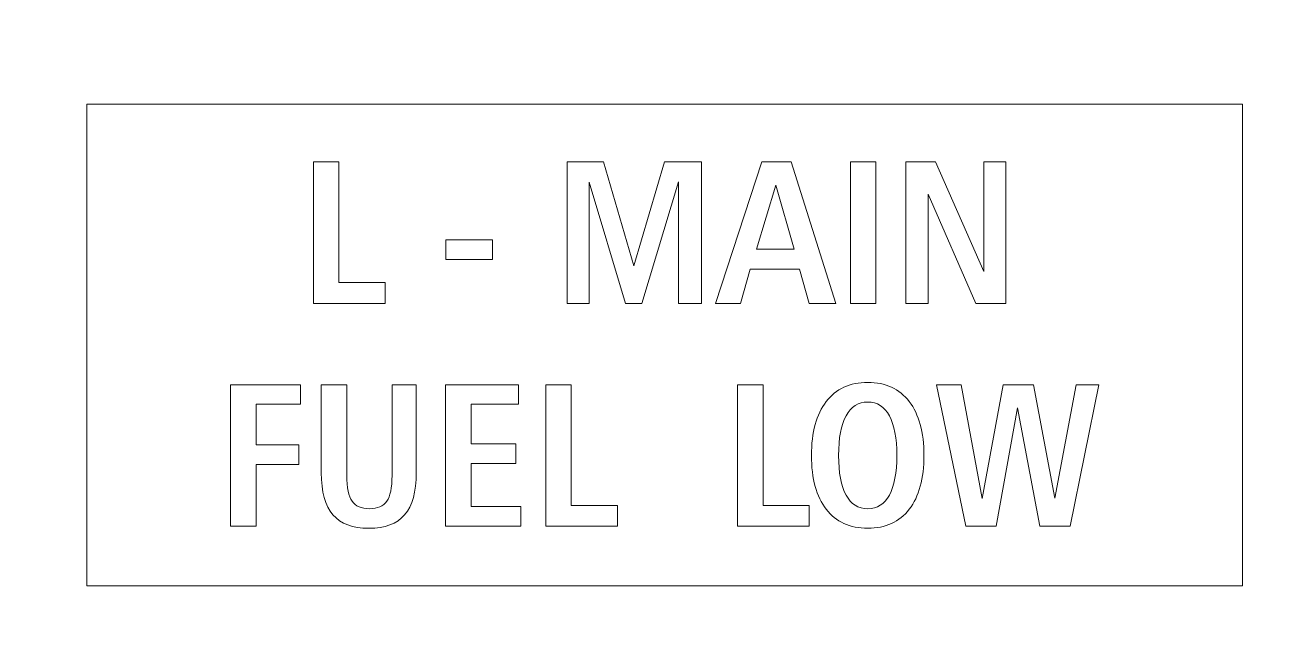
# Model space of a CAD drawing. Header units: millimetres. Extents: x -170 to 781, y -239 to -77.
# Drawn here: x 527.39 to 553.67, y -195.35 to -182.52 of the extents above; entities that cross this region are included whole.
import ezdxf

# ---------------------------------------------------------------- set-up
doc = ezdxf.new("R2010")
doc.units = ezdxf.units.MM
doc.header["$MEASUREMENT"] = 0
for name, color, linetype in [('Cut', 7, 'Continuous'), ('Engrave', 7, 'Continuous'), ('Mask', 7, 'Continuous')]:
    doc.layers.add(name, color=color, linetype=linetype)

msp = doc.modelspace()

# ---------------------------------------------------------------- linework, layer by layer
at = {"layer": 'Cut', "color": 250, "lineweight": 9}
msp.add_open_spline([(625.8935, -133.0419), (625.8935, -133.0419), (625.8935, -185.2646), (625.8935, -185.2646), (625.8935, -185.2646), (625.8935, -185.2654), (625.8935, -185.2661), (625.8935, -185.2669), (625.8935, -185.2669), (625.8935, -185.2669), (625.8935, -189.7544), (625.8935, -189.7544), (625.8935, -189.7544), (625.8935, -189.7544), (625.8935, -204.7521), (625.8935, -204.7521), (625.8935, -204.7521), (625.8935, -204.7529), (625.8935, -204.7536), (625.8935, -204.7544), (625.8935, -204.7544), (625.8935, -204.7544), (625.8935, -211.5419), (625.8935, -211.5419), (625.8935, -211.5419), (625.8935, -211.5419), (625.8935, -218.3294), (625.8935, -218.3294), (625.8935, -218.3294), (625.8933, -218.7274), (625.7349, -219.1091), (625.4532, -219.3904), (625.4532, -219.3904), (625.1716, -219.6717), (624.7916, -219.8296), (624.3935, -219.8294), (624.3935, -219.8294), (624.3935, -219.8294), (621.931, -219.8294), (621.931, -219.8294), (621.931, -219.8294), (619.7874, -219.8294), (617.8067, -220.973), (616.7349, -222.8294), (616.7349, -222.8294), (615.6631, -224.6858), (615.6631, -226.973), (616.7349, -228.8294), (616.7349, -228.8294), (617.8067, -230.6858), (619.7874, -231.8294), (621.931, -231.8294), (621.931, -231.8294), (621.931, -231.8294), (624.3935, -231.8294), (624.3935, -231.8294), (624.3935, -231.8294), (624.7916, -231.8296), (625.1733, -231.988), (625.4546, -232.2697), (625.4546, -232.2697), (625.7359, -232.5513), (625.8938, -232.9313), (625.8935, -233.3294), (625.8935, -233.3294), (625.8935, -233.3294), (625.8935, -237.8169), (625.8935, -237.8169), (625.8935, -237.8169), (625.8933, -238.2149), (625.7349, -238.5966), (625.4532, -238.8779), (625.4532, -238.8779), (625.1716, -239.1592), (624.7916, -239.3171), (624.3935, -239.3169), (624.3935, -239.3169), (624.3935, -239.3169), (482.9435, -239.3169), (482.9435, -239.3169), (482.9435, -239.3169), (482.5455, -239.3166), (482.1638, -239.1582), (481.8825, -238.8766), (481.8825, -238.8766), (481.6012, -238.5949), (481.4433, -238.2149), (481.4435, -237.8169), (481.4435, -237.8169), (481.4435, -237.8169), (481.4435, -233.3294), (481.4435, -233.3294), (481.4435, -233.3294), (481.4438, -232.9313), (481.6022, -232.5496), (481.8838, -232.2683), (481.8838, -232.2683), (482.1655, -231.987), (482.5455, -231.8291), (482.9435, -231.8294), (482.9435, -231.8294), (482.9435, -231.8294), (485.406, -231.8294), (485.406, -231.8294), (485.406, -231.8294), (487.5496, -231.8294), (489.5304, -230.6858), (490.6022, -228.8294), (490.6022, -228.8294), (491.674, -226.973), (491.674, -224.6858), (490.6022, -222.8294), (490.6022, -222.8294), (489.5304, -220.973), (487.5496, -219.8294), (485.406, -219.8294), (485.406, -219.8294), (485.406, -219.8294), (482.9435, -219.8294), (482.9435, -219.8294), (482.9435, -219.8294), (482.5455, -219.8291), (482.1638, -219.6707), (481.8825, -219.3891), (481.8825, -219.3891), (481.6012, -219.1074), (481.4433, -218.7274), (481.4435, -218.3294), (481.4435, -218.3294), (481.4435, -218.3294), (481.4435, -211.5419), (481.4435, -211.5419), (481.4435, -211.5419), (481.4435, -211.5419), (481.4435, -204.7544), (481.4435, -204.7544), (481.4435, -204.7544), (481.4435, -204.7544), (481.4435, -189.7559), (481.4435, -189.7559), (481.4435, -189.7559), (481.4435, -189.7554), (481.4435, -189.7549), (481.4435, -189.7544), (481.4435, -189.7544), (481.4435, -189.7544), (481.4435, -185.2669), (481.4435, -185.2669), (481.4435, -185.2669), (481.4435, -185.2669), (481.4435, -133.0434), (481.4435, -133.0434), (481.4435, -133.0434), (481.4435, -133.0429), (481.4435, -133.0424), (481.4435, -133.0419), (481.4435, -133.0419), (481.4435, -133.0419), (481.4435, -128.5544), (481.4435, -128.5544), (481.4435, -128.5544), (481.4435, -128.5544), (481.4435, -113.5559), (481.4435, -113.5559), (481.4435, -113.5559), (481.4435, -113.5554), (481.4435, -113.5549), (481.4435, -113.5544), (481.4435, -113.5544), (481.4435, -113.5544), (481.4435, -106.7669), (481.4435, -106.7669), (481.4435, -106.7669), (481.4435, -106.7669), (481.4435, -99.9794), (481.4435, -99.9794), (481.4435, -99.9794), (481.4438, -99.5813), (481.6022, -99.1996), (481.8838, -98.9183), (481.8838, -98.9183), (482.1655, -98.637), (482.5455, -98.4791), (482.9435, -98.4794), (482.9435, -98.4794), (482.9435, -98.4794), (485.406, -98.4794), (485.406, -98.4794), (485.406, -98.4794), (487.5496, -98.4794), (489.5304, -97.3358), (490.6022, -95.4794), (490.6022, -95.4794), (491.674, -93.623), (491.674, -91.3358), (490.6022, -89.4794), (490.6022, -89.4794), (489.5304, -87.623), (487.5496, -86.4794), (485.406, -86.4794), (485.406, -86.4794), (485.406, -86.4794), (482.9435, -86.4794), (482.9435, -86.4794), (482.9435, -86.4794), (482.5455, -86.4791), (482.1638, -86.3207), (481.8825, -86.0391), (481.8825, -86.0391), (481.6012, -85.7574), (481.4433, -85.3774), (481.4435, -84.9794), (481.4435, -84.9794), (481.4435, -84.9794), (481.4435, -80.4919), (481.4435, -80.4919), (481.4435, -80.4919), (481.4438, -80.0938), (481.6022, -79.7121), (481.8838, -79.4308), (481.8838, -79.4308), (482.1655, -79.1495), (482.5455, -78.9916), (482.9435, -78.9919), (482.9435, -78.9919), (482.9435, -78.9919), (624.3935, -78.9919), (624.3935, -78.9919), (624.3935, -78.9919), (624.7916, -78.9921), (625.1733, -79.1505), (625.4546, -79.4322), (625.4546, -79.4322), (625.7359, -79.7138), (625.8938, -80.0938), (625.8935, -80.4919), (625.8935, -80.4919), (625.8935, -80.4919), (625.8935, -84.9794), (625.8935, -84.9794), (625.8935, -84.9794), (625.8933, -85.3774), (625.7349, -85.7591), (625.4532, -86.0404), (625.4532, -86.0404), (625.1716, -86.3217), (624.7916, -86.4796), (624.3935, -86.4794), (624.3935, -86.4794), (624.3935, -86.4794), (621.931, -86.4794), (621.931, -86.4794), (621.931, -86.4794), (619.7874, -86.4794), (617.8067, -87.623), (616.7349, -89.4794), (616.7349, -89.4794), (615.6631, -91.3358), (615.6631, -93.623), (616.7349, -95.4794), (616.7349, -95.4794), (617.8067, -97.3358), (619.7874, -98.4794), (621.931, -98.4794), (621.931, -98.4794), (621.931, -98.4794), (624.3935, -98.4794), (624.3935, -98.4794), (624.3935, -98.4794), (624.7916, -98.4796), (625.1733, -98.638), (625.4546, -98.9197), (625.4546, -98.9197), (625.7359, -99.2013), (625.8938, -99.5813), (625.8935, -99.9794), (625.8935, -99.9794), (625.8935, -99.9794), (625.8935, -106.7669), (625.8935, -106.7669), (625.8935, -106.7669), (625.8935, -106.7669), (625.8935, -113.5544), (625.8935, -113.5544), (625.8935, -113.5544), (625.8935, -113.5544), (625.8935, -128.5521), (625.8935, -128.5521), (625.8935, -128.5521), (625.8935, -128.5529), (625.8935, -128.5536), (625.8935, -128.5544), (625.8935, -128.5544), (625.8935, -128.5544), (625.8935, -133.0419), (625.8935, -133.0419)], degree=3, knots=[0, 0, 0, 0, 0.0133333, 0.0133333, 0.0133333, 0.0133333, 0.0266667, 0.0266667, 0.0266667, 0.0266667, 0.04, 0.04, 0.04, 0.04, 0.0533333, 0.0533333, 0.0533333, 0.0533333, 0.0666667, 0.0666667, 0.0666667, 0.0666667, 0.08, 0.08, 0.08, 0.08, 0.0933333, 0.0933333, 0.0933333, 0.0933333, 0.1066667, 0.1066667, 0.1066667, 0.1066667, 0.12, 0.12, 0.12, 0.12, 0.1333333, 0.1333333, 0.1333333, 0.1333333, 0.1466667, 0.1466667, 0.1466667, 0.1466667, 0.16, 0.16, 0.16, 0.16, 0.1733333, 0.1733333, 0.1733333, 0.1733333, 0.1866667, 0.1866667, 0.1866667, 0.1866667, 0.2, 0.2, 0.2, 0.2, 0.2133333, 0.2133333, 0.2133333, 0.2133333, 0.2266667, 0.2266667, 0.2266667, 0.2266667, 0.24, 0.24, 0.24, 0.24, 0.2533333, 0.2533333, 0.2533333, 0.2533333, 0.2666667, 0.2666667, 0.2666667, 0.2666667, 0.28, 0.28, 0.28, 0.28, 0.2933333, 0.2933333, 0.2933333, 0.2933333, 0.3066667, 0.3066667, 0.3066667, 0.3066667, 0.32, 0.32, 0.32, 0.32, 0.3333333, 0.3333333, 0.3333333, 0.3333333, 0.3466667, 0.3466667, 0.3466667, 0.3466667, 0.36, 0.36, 0.36, 0.36, 0.3733333, 0.3733333, 0.3733333, 0.3733333, 0.3866667, 0.3866667, 0.3866667, 0.3866667, 0.4, 0.4, 0.4, 0.4, 0.4133333, 0.4133333, 0.4133333, 0.4133333, 0.4266667, 0.4266667, 0.4266667, 0.4266667, 0.44, 0.44, 0.44, 0.44, 0.4533333, 0.4533333, 0.4533333, 0.4533333, 0.4666667, 0.4666667, 0.4666667, 0.4666667, 0.48, 0.48, 0.48, 0.48, 0.4933333, 0.4933333, 0.4933333, 0.4933333, 0.5066667, 0.5066667, 0.5066667, 0.5066667, 0.52, 0.52, 0.52, 0.52, 0.5333333, 0.5333333, 0.5333333, 0.5333333, 0.5466667, 0.5466667, 0.5466667, 0.5466667, 0.56, 0.56, 0.56, 0.56, 0.5733333, 0.5733333, 0.5733333, 0.5733333, 0.5866667, 0.5866667, 0.5866667, 0.5866667, 0.6, 0.6, 0.6, 0.6, 0.6133333, 0.6133333, 0.6133333, 0.6133333, 0.6266667, 0.6266667, 0.6266667, 0.6266667, 0.64, 0.64, 0.64, 0.64, 0.6533333, 0.6533333, 0.6533333, 0.6533333, 0.6666667, 0.6666667, 0.6666667, 0.6666667, 0.68, 0.68, 0.68, 0.68, 0.6933333, 0.6933333, 0.6933333, 0.6933333, 0.7066667, 0.7066667, 0.7066667, 0.7066667, 0.72, 0.72, 0.72, 0.72, 0.7333333, 0.7333333, 0.7333333, 0.7333333, 0.7466667, 0.7466667, 0.7466667, 0.7466667, 0.76, 0.76, 0.76, 0.76, 0.7733333, 0.7733333, 0.7733333, 0.7733333, 0.7866667, 0.7866667, 0.7866667, 0.7866667, 0.8, 0.8, 0.8, 0.8, 0.8133333, 0.8133333, 0.8133333, 0.8133333, 0.8266667, 0.8266667, 0.8266667, 0.8266667, 0.84, 0.84, 0.84, 0.84, 0.8533333, 0.8533333, 0.8533333, 0.8533333, 0.8666667, 0.8666667, 0.8666667, 0.8666667, 0.88, 0.88, 0.88, 0.88, 0.8933333, 0.8933333, 0.8933333, 0.8933333, 0.9066667, 0.9066667, 0.9066667, 0.9066667, 0.92, 0.92, 0.92, 0.92, 0.9333333, 0.9333333, 0.9333333, 0.9333333, 0.9466667, 0.9466667, 0.9466667, 0.9466667, 0.96, 0.96, 0.96, 0.96, 0.9733333, 0.9733333, 0.9733333, 0.9733333, 1, 1, 1, 1], dxfattribs=at)
at = {"layer": 'Engrave', "color": 240, "lineweight": 9}
for points, knots in [([(533.3734, -185.352), (533.3734, -185.352), (533.9025, -185.352), (533.9025, -185.352), (533.9025, -185.352), (533.9025, -185.352), (533.9025, -187.8581), (533.9025, -187.8581), (533.9025, -187.8581), (533.9025, -187.8581), (534.8635, -187.8581), (534.8635, -187.8581), (534.8635, -187.8581), (534.8635, -187.8581), (534.8635, -188.2899), (534.8635, -188.2899), (534.8635, -188.2899), (534.8635, -188.2899), (533.3734, -188.2899), (533.3734, -188.2899), (533.3734, -188.2899), (533.3734, -188.2899), (533.3734, -185.352), (533.3734, -185.352)], [0, 0, 0, 0, 0.1428571, 0.1428571, 0.1428571, 0.1428571, 0.2857143, 0.2857143, 0.2857143, 0.2857143, 0.4285714, 0.4285714, 0.4285714, 0.4285714, 0.5714286, 0.5714286, 0.5714286, 0.5714286, 0.7142857, 0.7142857, 0.7142857, 0.7142857, 1, 1, 1, 1]), ([(538.6439, -185.352), (538.6439, -185.352), (539.3967, -185.352), (539.3967, -185.352), (539.3967, -185.352), (539.3967, -185.352), (540.0274, -187.5103), (540.0274, -187.5103), (540.0274, -187.5103), (540.0274, -187.5103), (540.666, -185.352), (540.666, -185.352), (540.666, -185.352), (540.666, -185.352), (541.4336, -185.352), (541.4336, -185.352), (541.4336, -185.352), (541.4336, -185.352), (541.4336, -188.2899), (541.4336, -188.2899), (541.4336, -188.2899), (541.4336, -188.2899), (540.9552, -188.2899), (540.9552, -188.2899), (540.9552, -188.2899), (540.9552, -188.2899), (540.9552, -185.7654), (540.9552, -185.7654), (540.9552, -185.7654), (540.9552, -185.7654), (540.1968, -188.2899), (540.1968, -188.2899), (540.1968, -188.2899), (540.1968, -188.2899), (539.8532, -188.2899), (539.8532, -188.2899), (539.8532, -188.2899), (539.8532, -188.2899), (539.0968, -185.7697), (539.0968, -185.7697), (539.0968, -185.7697), (539.0968, -185.7697), (539.0968, -188.2899), (539.0968, -188.2899), (539.0968, -188.2899), (539.0968, -188.2899), (538.6439, -188.2899), (538.6439, -188.2899), (538.6439, -188.2899), (538.6439, -188.2899), (538.6439, -185.352), (538.6439, -185.352)], [0, 0, 0, 0, 0.0714286, 0.0714286, 0.0714286, 0.0714286, 0.1428571, 0.1428571, 0.1428571, 0.1428571, 0.2142857, 0.2142857, 0.2142857, 0.2142857, 0.2857143, 0.2857143, 0.2857143, 0.2857143, 0.3571429, 0.3571429, 0.3571429, 0.3571429, 0.4285714, 0.4285714, 0.4285714, 0.4285714, 0.5, 0.5, 0.5, 0.5, 0.5714286, 0.5714286, 0.5714286, 0.5714286, 0.6428571, 0.6428571, 0.6428571, 0.6428571, 0.7142857, 0.7142857, 0.7142857, 0.7142857, 0.7857143, 0.7857143, 0.7857143, 0.7857143, 0.8571429, 0.8571429, 0.8571429, 0.8571429, 1, 1, 1, 1]), ([(542.6881, -185.352), (542.6881, -185.352), (543.2977, -185.352), (543.2977, -185.352), (543.2977, -185.352), (543.2977, -185.352), (544.2198, -188.2899), (544.2198, -188.2899), (544.2198, -188.2899), (544.2198, -188.2899), (543.666, -188.2899), (543.666, -188.2899), (543.666, -188.2899), (543.666, -188.2899), (543.4712, -187.5787), (543.4712, -187.5787), (543.4712, -187.5787), (543.4712, -187.5787), (542.4461, -187.5787), (542.4461, -187.5787), (542.4461, -187.5787), (542.4461, -187.5787), (542.2436, -188.2899), (542.2436, -188.2899), (542.2436, -188.2899), (542.2436, -188.2899), (541.7222, -188.2899), (541.7222, -188.2899), (541.7222, -188.2899), (541.7222, -188.2899), (542.6881, -185.352), (542.6881, -185.352)], [0, 0, 0, 0, 0.1111111, 0.1111111, 0.1111111, 0.1111111, 0.2222222, 0.2222222, 0.2222222, 0.2222222, 0.3333333, 0.3333333, 0.3333333, 0.3333333, 0.4444444, 0.4444444, 0.4444444, 0.4444444, 0.5555556, 0.5555556, 0.5555556, 0.5555556, 0.6666667, 0.6666667, 0.6666667, 0.6666667, 0.7777778, 0.7777778, 0.7777778, 0.7777778, 1, 1, 1, 1]), ([(544.5246, -185.352), (544.5246, -185.352), (545.0537, -185.352), (545.0537, -185.352), (545.0537, -185.352), (545.0537, -185.352), (545.0537, -188.2899), (545.0537, -188.2899), (545.0537, -188.2899), (545.0537, -188.2899), (544.5246, -188.2899), (544.5246, -188.2899), (544.5246, -188.2899), (544.5246, -188.2899), (544.5246, -185.352), (544.5246, -185.352)], [0, 0, 0, 0, 0.2, 0.2, 0.2, 0.2, 0.4, 0.4, 0.4, 0.4, 0.6, 0.6, 0.6, 0.6, 1, 1, 1, 1]), ([(545.6761, -185.352), (545.6761, -185.352), (546.2906, -185.352), (546.2906, -185.352), (546.2906, -185.352), (546.2906, -185.352), (547.2932, -187.6302), (547.2932, -187.6302), (547.2932, -187.6302), (547.2932, -187.6302), (547.2932, -185.352), (547.2932, -185.352), (547.2932, -185.352), (547.2932, -185.352), (547.7546, -185.352), (547.7546, -185.352), (547.7546, -185.352), (547.7546, -185.352), (547.7546, -188.2899), (547.7546, -188.2899), (547.7546, -188.2899), (547.7546, -188.2899), (547.1316, -188.2899), (547.1316, -188.2899), (547.1316, -188.2899), (547.1316, -188.2899), (546.1375, -186.0194), (546.1375, -186.0194), (546.1375, -186.0194), (546.1375, -186.0194), (546.1375, -188.2899), (546.1375, -188.2899), (546.1375, -188.2899), (546.1375, -188.2899), (545.6761, -188.2899), (545.6761, -188.2899), (545.6761, -188.2899), (545.6761, -188.2899), (545.6761, -185.352), (545.6761, -185.352)], [0, 0, 0, 0, 0.0909091, 0.0909091, 0.0909091, 0.0909091, 0.1818182, 0.1818182, 0.1818182, 0.1818182, 0.2727273, 0.2727273, 0.2727273, 0.2727273, 0.3636364, 0.3636364, 0.3636364, 0.3636364, 0.4545455, 0.4545455, 0.4545455, 0.4545455, 0.5454545, 0.5454545, 0.5454545, 0.5454545, 0.6363636, 0.6363636, 0.6363636, 0.6363636, 0.7272727, 0.7272727, 0.7272727, 0.7272727, 0.8181818, 0.8181818, 0.8181818, 0.8181818, 1, 1, 1, 1]), ([(542.9795, -185.8339), (542.9795, -185.8339), (542.5724, -187.1638), (542.5724, -187.1638), (542.5724, -187.1638), (542.5724, -187.1638), (543.3555, -187.1638), (543.3555, -187.1638), (543.3555, -187.1638), (543.3555, -187.1638), (542.9795, -185.8339), (542.9795, -185.8339)], [0, 0, 0, 0, 0.25, 0.25, 0.25, 0.25, 0.5, 0.5, 0.5, 0.5, 1, 1, 1, 1]), ([(536.1251, -186.9691), (536.1251, -186.9691), (537.0903, -186.9691), (537.0903, -186.9691), (537.0903, -186.9691), (537.0903, -186.9691), (537.0903, -187.3755), (537.0903, -187.3755), (537.0903, -187.3755), (537.0903, -187.3755), (536.1251, -187.3755), (536.1251, -187.3755), (536.1251, -187.3755), (536.1251, -187.3755), (536.1251, -186.9691), (536.1251, -186.9691)], [0, 0, 0, 0, 0.2, 0.2, 0.2, 0.2, 0.4, 0.4, 0.4, 0.4, 0.6, 0.6, 0.6, 0.6, 1, 1, 1, 1]), ([(531.6525, -189.9767), (531.6525, -189.9767), (533.108, -189.9767), (533.108, -189.9767), (533.108, -189.9767), (533.108, -189.9767), (533.108, -190.3831), (533.108, -190.3831), (533.108, -190.3831), (533.108, -190.3831), (532.1816, -190.3831), (532.1816, -190.3831), (532.1816, -190.3831), (532.1816, -190.3831), (532.1816, -191.2255), (532.1816, -191.2255), (532.1816, -191.2255), (532.1816, -191.2255), (533.0706, -191.2255), (533.0706, -191.2255), (533.0706, -191.2255), (533.0706, -191.2255), (533.0706, -191.6319), (533.0706, -191.6319), (533.0706, -191.6319), (533.0706, -191.6319), (532.1816, -191.6319), (532.1816, -191.6319), (532.1816, -191.6319), (532.1816, -191.6319), (532.1816, -192.9146), (532.1816, -192.9146), (532.1816, -192.9146), (532.1816, -192.9146), (531.6525, -192.9146), (531.6525, -192.9146), (531.6525, -192.9146), (531.6525, -192.9146), (531.6525, -189.9767), (531.6525, -189.9767)], [0, 0, 0, 0, 0.0909091, 0.0909091, 0.0909091, 0.0909091, 0.1818182, 0.1818182, 0.1818182, 0.1818182, 0.2727273, 0.2727273, 0.2727273, 0.2727273, 0.3636364, 0.3636364, 0.3636364, 0.3636364, 0.4545455, 0.4545455, 0.4545455, 0.4545455, 0.5454545, 0.5454545, 0.5454545, 0.5454545, 0.6363636, 0.6363636, 0.6363636, 0.6363636, 0.7272727, 0.7272727, 0.7272727, 0.7272727, 0.8181818, 0.8181818, 0.8181818, 0.8181818, 1, 1, 1, 1]), ([(533.537, -189.9767), (533.537, -189.9767), (534.0662, -189.9767), (534.0662, -189.9767), (534.0662, -189.9767), (534.0662, -189.9767), (534.0662, -191.864), (534.0662, -191.864), (534.0662, -191.864), (534.0662, -192.1138), (534.1029, -192.2902), (534.1756, -192.3946), (534.1756, -192.3946), (534.2489, -192.4983), (534.3689, -192.5505), (534.5375, -192.5505), (534.5375, -192.5505), (534.7054, -192.5505), (534.8254, -192.499), (534.8973, -192.3953), (534.8973, -192.3953), (534.97, -192.2923), (535.006, -192.1152), (535.006, -191.864), (535.006, -191.864), (535.006, -191.864), (535.006, -189.9767), (535.006, -189.9767), (535.006, -189.9767), (535.006, -189.9767), (535.5097, -189.9767), (535.5097, -189.9767), (535.5097, -189.9767), (535.5097, -189.9767), (535.5097, -191.8041), (535.5097, -191.8041), (535.5097, -191.8041), (535.5097, -192.1985), (535.4293, -192.4899), (535.2677, -192.6768), (535.2677, -192.6768), (535.1069, -192.8638), (534.8592, -192.9569), (534.5248, -192.9569), (534.5248, -192.9569), (534.1883, -192.9569), (533.9399, -192.8638), (533.779, -192.6768), (533.779, -192.6768), (533.6175, -192.4899), (533.537, -192.1985), (533.537, -191.8041), (533.537, -191.8041), (533.537, -191.8041), (533.537, -189.9767), (533.537, -189.9767)], [0, 0, 0, 0, 0.0666667, 0.0666667, 0.0666667, 0.0666667, 0.1333333, 0.1333333, 0.1333333, 0.1333333, 0.2, 0.2, 0.2, 0.2, 0.2666667, 0.2666667, 0.2666667, 0.2666667, 0.3333333, 0.3333333, 0.3333333, 0.3333333, 0.4, 0.4, 0.4, 0.4, 0.4666667, 0.4666667, 0.4666667, 0.4666667, 0.5333333, 0.5333333, 0.5333333, 0.5333333, 0.6, 0.6, 0.6, 0.6, 0.6666667, 0.6666667, 0.6666667, 0.6666667, 0.7333333, 0.7333333, 0.7333333, 0.7333333, 0.8, 0.8, 0.8, 0.8, 0.8666667, 0.8666667, 0.8666667, 0.8666667, 1, 1, 1, 1]), ([(536.1194, -189.9767), (536.1194, -189.9767), (537.6349, -189.9767), (537.6349, -189.9767), (537.6349, -189.9767), (537.6349, -189.9767), (537.6349, -190.3831), (537.6349, -190.3831), (537.6349, -190.3831), (537.6349, -190.3831), (536.6485, -190.3831), (536.6485, -190.3831), (536.6485, -190.3831), (536.6485, -190.3831), (536.6485, -191.2043), (536.6485, -191.2043), (536.6485, -191.2043), (536.6485, -191.2043), (537.5799, -191.2043), (537.5799, -191.2043), (537.5799, -191.2043), (537.5799, -191.2043), (537.5799, -191.6107), (537.5799, -191.6107), (537.5799, -191.6107), (537.5799, -191.6107), (536.6485, -191.6107), (536.6485, -191.6107), (536.6485, -191.6107), (536.6485, -191.6107), (536.6485, -192.5082), (536.6485, -192.5082), (536.6485, -192.5082), (536.6485, -192.5082), (537.6815, -192.5082), (537.6815, -192.5082), (537.6815, -192.5082), (537.6815, -192.5082), (537.6815, -192.9146), (537.6815, -192.9146), (537.6815, -192.9146), (537.6815, -192.9146), (536.1194, -192.9146), (536.1194, -192.9146), (536.1194, -192.9146), (536.1194, -192.9146), (536.1194, -189.9767), (536.1194, -189.9767)], [0, 0, 0, 0, 0.0769231, 0.0769231, 0.0769231, 0.0769231, 0.1538462, 0.1538462, 0.1538462, 0.1538462, 0.2307692, 0.2307692, 0.2307692, 0.2307692, 0.3076923, 0.3076923, 0.3076923, 0.3076923, 0.3846154, 0.3846154, 0.3846154, 0.3846154, 0.4615385, 0.4615385, 0.4615385, 0.4615385, 0.5384615, 0.5384615, 0.5384615, 0.5384615, 0.6153846, 0.6153846, 0.6153846, 0.6153846, 0.6923077, 0.6923077, 0.6923077, 0.6923077, 0.7692308, 0.7692308, 0.7692308, 0.7692308, 0.8461538, 0.8461538, 0.8461538, 0.8461538, 1, 1, 1, 1]), ([(538.1987, -189.9767), (538.1987, -189.9767), (538.7278, -189.9767), (538.7278, -189.9767), (538.7278, -189.9767), (538.7278, -189.9767), (538.7278, -192.4828), (538.7278, -192.4828), (538.7278, -192.4828), (538.7278, -192.4828), (539.6888, -192.4828), (539.6888, -192.4828), (539.6888, -192.4828), (539.6888, -192.4828), (539.6888, -192.9146), (539.6888, -192.9146), (539.6888, -192.9146), (539.6888, -192.9146), (538.1987, -192.9146), (538.1987, -192.9146), (538.1987, -192.9146), (538.1987, -192.9146), (538.1987, -189.9767), (538.1987, -189.9767)], [0, 0, 0, 0, 0.1428571, 0.1428571, 0.1428571, 0.1428571, 0.2857143, 0.2857143, 0.2857143, 0.2857143, 0.4285714, 0.4285714, 0.4285714, 0.4285714, 0.5714286, 0.5714286, 0.5714286, 0.5714286, 0.7142857, 0.7142857, 0.7142857, 0.7142857, 1, 1, 1, 1]), ([(542.1816, -189.9767), (542.1816, -189.9767), (542.7107, -189.9767), (542.7107, -189.9767), (542.7107, -189.9767), (542.7107, -189.9767), (542.7107, -192.4828), (542.7107, -192.4828), (542.7107, -192.4828), (542.7107, -192.4828), (543.6717, -192.4828), (543.6717, -192.4828), (543.6717, -192.4828), (543.6717, -192.4828), (543.6717, -192.9146), (543.6717, -192.9146), (543.6717, -192.9146), (543.6717, -192.9146), (542.1816, -192.9146), (542.1816, -192.9146), (542.1816, -192.9146), (542.1816, -192.9146), (542.1816, -189.9767), (542.1816, -189.9767)], [0, 0, 0, 0, 0.1428571, 0.1428571, 0.1428571, 0.1428571, 0.2857143, 0.2857143, 0.2857143, 0.2857143, 0.4285714, 0.4285714, 0.4285714, 0.4285714, 0.5714286, 0.5714286, 0.5714286, 0.5714286, 0.7142857, 0.7142857, 0.7142857, 0.7142857, 1, 1, 1, 1]), ([(544.8846, -189.9301), (545.2557, -189.9301), (545.5428, -190.0628), (545.7467, -190.3273), (545.7467, -190.3273), (545.9506, -190.5919), (546.0529, -190.9645), (546.0529, -191.4456), (546.0529, -191.4456), (546.0529, -191.9268), (545.9506, -192.2987), (545.7467, -192.5618), (545.7467, -192.5618), (545.5428, -192.825), (545.2557, -192.9569), (544.8846, -192.9569), (544.8846, -192.9569), (544.5134, -192.9569), (544.2263, -192.8257), (544.0224, -192.5632), (544.0224, -192.5632), (543.8185, -192.3008), (543.7162, -191.9282), (543.7162, -191.4456), (543.7162, -191.4456), (543.7162, -190.9645), (543.8185, -190.5919), (544.0224, -190.3273), (544.0224, -190.3273), (544.2263, -190.0628), (544.5134, -189.9301), (544.8846, -189.9301)], [0, 0, 0, 0, 0.1111111, 0.1111111, 0.1111111, 0.1111111, 0.2222222, 0.2222222, 0.2222222, 0.2222222, 0.3333333, 0.3333333, 0.3333333, 0.3333333, 0.4444444, 0.4444444, 0.4444444, 0.4444444, 0.5555556, 0.5555556, 0.5555556, 0.5555556, 0.6666667, 0.6666667, 0.6666667, 0.6666667, 0.7777778, 0.7777778, 0.7777778, 0.7777778, 1, 1, 1, 1]), ([(546.3147, -189.9767), (546.3147, -189.9767), (546.8234, -189.9767), (546.8234, -189.9767), (546.8234, -189.9767), (546.8234, -189.9767), (547.2637, -192.3375), (547.2637, -192.3375), (547.2637, -192.3375), (547.2637, -192.3375), (547.6955, -189.9767), (547.6955, -189.9767), (547.6955, -189.9767), (547.6955, -189.9767), (548.3305, -189.9767), (548.3305, -189.9767), (548.3305, -189.9767), (548.3305, -189.9767), (548.7707, -192.3339), (548.7707, -192.3339), (548.7707, -192.3339), (548.7707, -192.3339), (549.211, -189.9767), (549.211, -189.9767), (549.211, -189.9767), (549.211, -189.9767), (549.6844, -189.9767), (549.6844, -189.9767), (549.6844, -189.9767), (549.6844, -189.9767), (549.0868, -192.9146), (549.0868, -192.9146), (549.0868, -192.9146), (549.0868, -192.9146), (548.4603, -192.9146), (548.4603, -192.9146), (548.4603, -192.9146), (548.4603, -192.9146), (547.9953, -190.4543), (547.9953, -190.4543), (547.9953, -190.4543), (547.9953, -190.4543), (547.5508, -192.9146), (547.5508, -192.9146), (547.5508, -192.9146), (547.5508, -192.9146), (546.9243, -192.9146), (546.9243, -192.9146), (546.9243, -192.9146), (546.9243, -192.9146), (546.3147, -189.9767), (546.3147, -189.9767)], [0, 0, 0, 0, 0.0714286, 0.0714286, 0.0714286, 0.0714286, 0.1428571, 0.1428571, 0.1428571, 0.1428571, 0.2142857, 0.2142857, 0.2142857, 0.2142857, 0.2857143, 0.2857143, 0.2857143, 0.2857143, 0.3571429, 0.3571429, 0.3571429, 0.3571429, 0.4285714, 0.4285714, 0.4285714, 0.4285714, 0.5, 0.5, 0.5, 0.5, 0.5714286, 0.5714286, 0.5714286, 0.5714286, 0.6428571, 0.6428571, 0.6428571, 0.6428571, 0.7142857, 0.7142857, 0.7142857, 0.7142857, 0.7857143, 0.7857143, 0.7857143, 0.7857143, 0.8571429, 0.8571429, 0.8571429, 0.8571429, 1, 1, 1, 1]), ([(544.8846, -190.3365), (544.6891, -190.3365), (544.5395, -190.4311), (544.4351, -190.6209), (544.4351, -190.6209), (544.3314, -190.8099), (544.2792, -191.0851), (544.2792, -191.4442), (544.2792, -191.4442), (544.2792, -191.8041), (544.3307, -192.0785), (544.4344, -192.2676), (544.4344, -192.2676), (544.5374, -192.456), (544.6877, -192.5505), (544.8846, -192.5505), (544.8846, -192.5505), (545.0814, -192.5505), (545.2317, -192.456), (545.3347, -192.2676), (545.3347, -192.2676), (545.4384, -192.0785), (545.4899, -191.8041), (545.4899, -191.4442), (545.4899, -191.4442), (545.4899, -191.0865), (545.4377, -190.8121), (545.334, -190.6216), (545.334, -190.6216), (545.2296, -190.4318), (545.08, -190.3365), (544.8846, -190.3365)], [0, 0, 0, 0, 0.1111111, 0.1111111, 0.1111111, 0.1111111, 0.2222222, 0.2222222, 0.2222222, 0.2222222, 0.3333333, 0.3333333, 0.3333333, 0.3333333, 0.4444444, 0.4444444, 0.4444444, 0.4444444, 0.5555556, 0.5555556, 0.5555556, 0.5555556, 0.6666667, 0.6666667, 0.6666667, 0.6666667, 0.7777778, 0.7777778, 0.7777778, 0.7777778, 1, 1, 1, 1])]:
    msp.add_open_spline(points, degree=3, knots=knots, dxfattribs=at)
at = {"layer": 'Mask', "color": 2, "lineweight": 9}
msp.add_open_spline([(528.6684, -184.1544), (528.6684, -184.1544), (552.6684, -184.1544), (552.6684, -184.1544), (552.6684, -184.1544), (552.6684, -184.1544), (552.6684, -194.1544), (552.6684, -194.1544), (552.6684, -194.1544), (552.6684, -194.1544), (528.6684, -194.1544), (528.6684, -194.1544), (528.6684, -194.1544), (528.6684, -194.1544), (528.6684, -184.1544), (528.6684, -184.1544)], degree=3, knots=[0, 0, 0, 0, 0.2, 0.2, 0.2, 0.2, 0.4, 0.4, 0.4, 0.4, 0.6, 0.6, 0.6, 0.6, 1, 1, 1, 1], dxfattribs=at)

doc.saveas('drawing.dxf')
